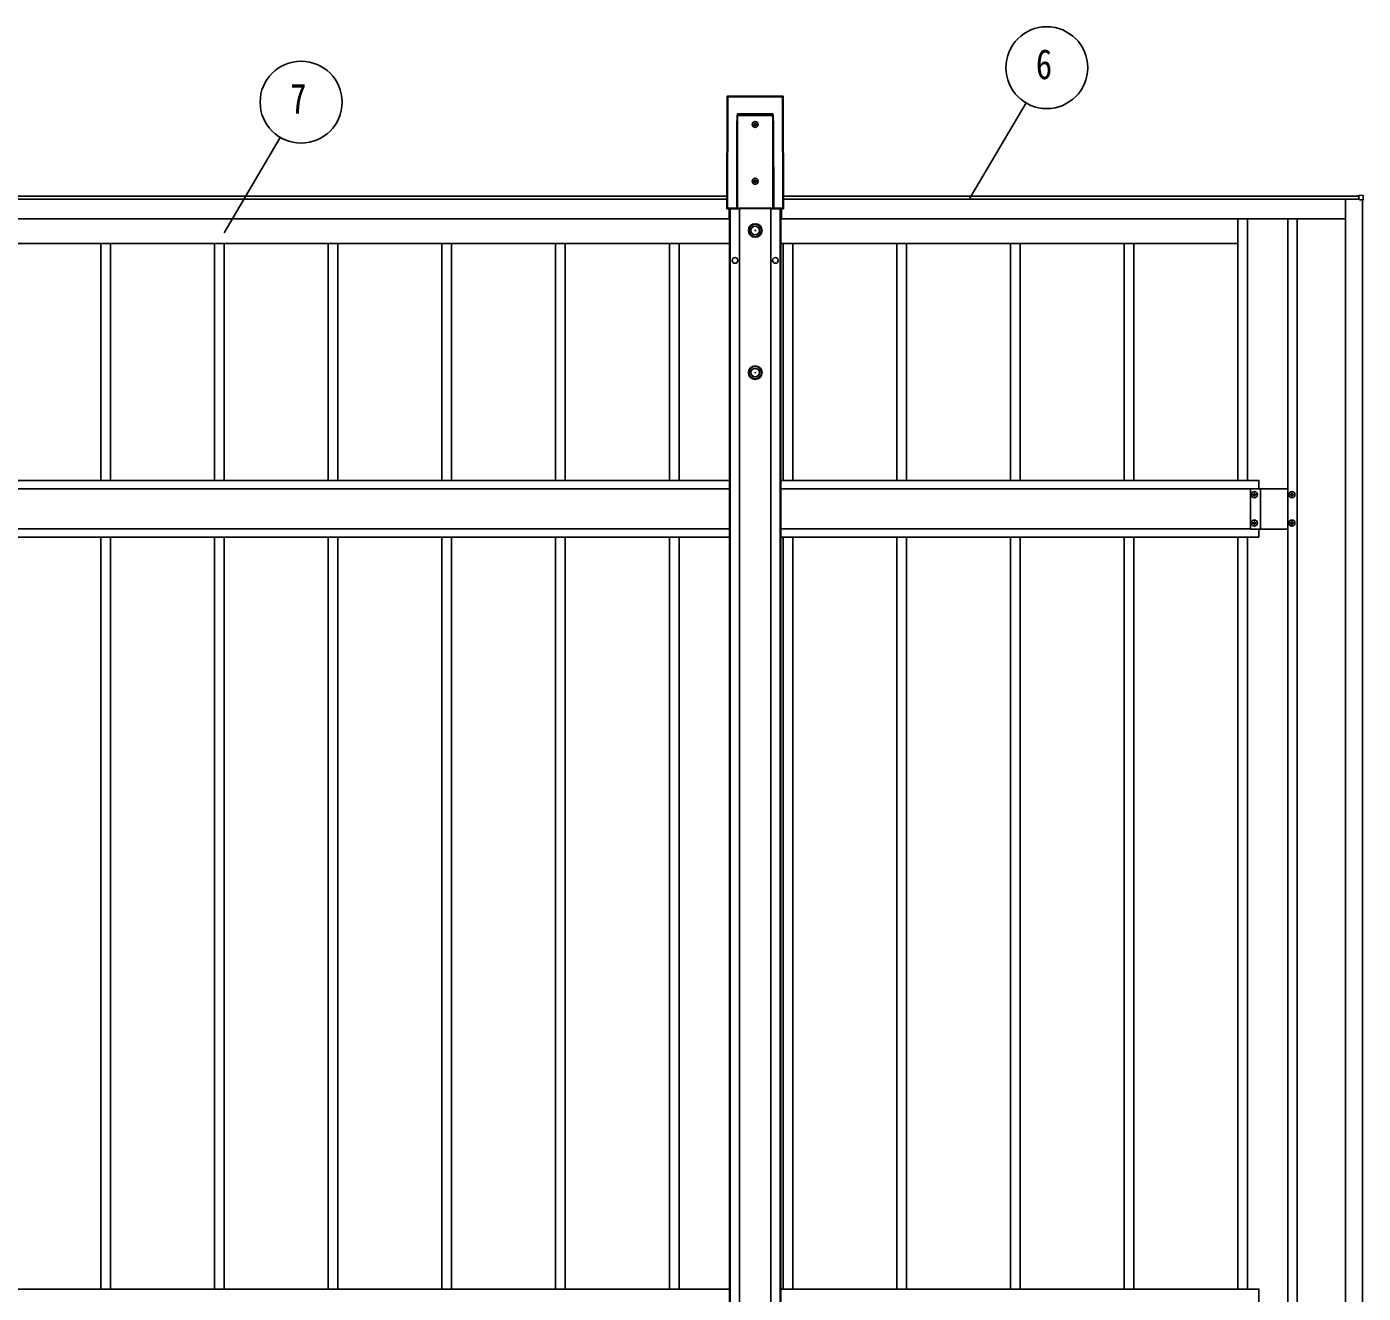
# Model space of a CAD drawing. Units: millimetres, scale not verified. Extents: x -10512 to 10512, y -7425 to 7425.
# Drawn here: x -852 to 1499, y -8 to 2220 of the extents above; entities that cross this region are included whole.
import ezdxf
from ezdxf.enums import TextEntityAlignment as Align

# ---------------------------------------------------------------- set-up
doc = ezdxf.new("R2010")
doc.units = ezdxf.units.MM
doc.header["$LTSCALE"] = 30
doc.layers.add('0-5_YKK_A1', color=4, linetype='Continuous')
doc.layers.add('0-6_YKK_D', color=6, linetype='Continuous')
doc.styles.add('ＭＳ ゴシック', font='')
doc.styles.get('ＭＳ ゴシック').set_extended_font_data('MS Gothic')

msp = doc.modelspace()

# ---------------------------------------------------------------- linework, layer by layer
at = {"layer": '0-5_YKK_A1'}
for p, q in [((380.37, 2097.38), (379.74, 1900.23)), ((380.22, 1900.71), (380.85, 2096.9)), ((380.37, 2097.37), (380.37, 2097.38)), ((380.85, 2096.9), (380.37, 2097.37)), ((381.35, 2096.87), (380.72, 1900.69)), ((478.38, 2097.87), (380.87, 2097.87)), ((380.87, 2097.87), (381.35, 2097.39)), ((478.38, 2097.87), (380.87, 2097.87)), ((380.87, 2097.87), (380.87, 2097.87)), ((381.35, 2097.39), (477.9, 2097.39)), ((381.35, 2097.39), (381.35, 2096.87)), ((477.9, 2096.87), (381.35, 2096.87)), ((477.9, 2097.39), (478.38, 2097.87)), ((477.9, 2097.39), (477.9, 2096.87)), ((478.53, 1900.69), (477.9, 2096.87)), ((478.38, 2097.87), (478.38, 2097.87)), ((478.88, 2097.37), (478.4, 2096.9)), ((478.4, 2096.9), (479.03, 1900.71)), ((479.51, 1900.23), (478.88, 2097.38)), ((478.88, 2097.38), (478.88, 2097.37)), ((479.51, 1900.23), (478.88, 2097.37)), ((397.09, 1900.8), (397.56, 2047.58)), ((398.06, 2047.55), (397.59, 1900.77)), ((398.06, 1901.24), (398.06, 2047.55)), ((460.68, 2064.17), (398.56, 2064.17)), ((398.56, 2064.17), (398.56, 1901.24)), ((398.57, 2066.79), (460.68, 2066.79)), ((430.1, 2049.64), (430.1, 2050.6)), ((460.68, 1901.24), (460.68, 2064.17)), ((461.18, 2047.55), (461.18, 1901.24)), ((461.65, 1900.77), (461.18, 2047.55)), ((461.68, 2047.58), (462.15, 1900.8)), ((430.1, 1949.64), (430.1, 1950.6)), ((-2394.56, 1922.05), (379.81, 1922.05)), ((-2394.55, 1917.05), (379.79, 1917.05)), ((-2394.55, 1917.03), (379.79, 1917.03)), ((479.44, 1922.05), (1491.12, 1922.05)), ((479.45, 1917.05), (1491.12, 1917.05)), ((479.45, 1917.03), (1489.12, 1917.03)), ((1467.62, -594.86), (1467.62, 1916.56)), ((1467.62, 1916.56), (1492.62, 1916.56)), ((1489.12, 1917.03), (1489.12, 1916.56)), ((1491.12, 1923.56), (1498.65, 1923.1)), ((1491.12, 1923.07), (1491.12, 1923.56)), ((1491.12, 1917.16), (1491.12, 1923.07)), ((1492.12, 1916.56), (1492.12, 1916.86)), ((1492.62, 1915.36), (1492.62, 1916.56)), ((1492.94, 1915.36), (1492.62, 1915.36)), ((1498.65, 1915.36), (1492.94, 1915.36)), ((1497.62, -593.67), (1497.62, 1915.36)), ((-2398.38, 1882.05), (383.62, 1882.05)), ((379.74, 1900.23), (379.74, 1900.23)), ((380.72, 1900.22), (380.24, 1899.73)), ((380.24, 1899.73), (400.99, 1899.73)), ((380.24, 1899.73), (400.99, 1899.73)), ((380.24, 1899.73), (380.24, 1899.73)), ((380.72, 1900.69), (397.1, 1900.69)), ((380.72, 1900.69), (380.72, 1900.22)), ((398.03, 1900.22), (380.72, 1900.22)), ((383.62, 1882.05), (383.62, 1899.73)), ((383.62, 1897.06), (384.62, 1897.06)), ((384.62, 1899.73), (384.62, -193.38)), ((385.82, 1899.73), (385.82, -193.38)), ((397.59, 1900.77), (398.06, 1901.24)), ((398.56, 1900.74), (398.03, 1900.22)), ((398.56, 1901.24), (460.68, 1901.24)), ((398.56, 1901.24), (398.56, 1900.74)), ((460.68, 1900.74), (398.56, 1900.74)), ((400.99, 1899.73), (401.25, 1900.62)), ((401.25, 1900.62), (458.12, 1900.62)), ((402.12, 1900.62), (402.12, -75.21)), ((457.12, 1900.62), (457.12, -75.21)), ((458.12, 1900.62), (458.37, 1899.73)), ((458.37, 1899.73), (479.01, 1899.73)), ((458.38, 1899.73), (479.01, 1899.73)), ((460.68, 1901.24), (460.68, 1900.74)), ((461.21, 1900.22), (460.68, 1900.74)), ((461.18, 1901.24), (461.65, 1900.77)), ((478.53, 1900.22), (461.21, 1900.22)), ((462.15, 1900.69), (478.53, 1900.69)), ((473.42, 1899.73), (473.42, -193.38)), ((474.62, 1899.73), (474.62, -193.38)), ((474.62, 1897.06), (475.62, 1897.06)), ((475.62, 1882.05), (475.62, 1899.73)), ((475.62, 1882.05), (1467.62, 1882.05)), ((478.53, 1900.22), (478.53, 1900.69)), ((479.01, 1899.73), (478.53, 1900.22)), ((479.01, 1899.73), (479.01, 1899.73)), ((479.03, 1900.71), (479.51, 1900.23)), ((479.51, 1900.23), (479.51, 1900.23)), ((1278.62, 1882.05), (1278.62, 1422.06)), ((1295.62, 1882.05), (1295.62, 1422.06)), ((1366.62, 1882.05), (1366.62, -560.36)), ((1382.62, 1882.05), (1382.62, -560.36)), ((-921.38, 1839.06), (-706.28, 1839.06)), ((-721.38, 1422.06), (-721.38, 1839.06)), ((-721.38, 1839.06), (-506.28, 1839.06)), ((-704.38, 1422.06), (-704.38, 1839.06)), ((-521.38, 1422.06), (-521.38, 1839.06)), ((-521.38, 1839.06), (-306.28, 1839.06)), ((-504.38, 1422.06), (-504.38, 1839.06)), ((-321.38, 1422.06), (-321.38, 1839.06)), ((-321.38, 1839.06), (-106.28, 1839.06)), ((-304.38, 1422.06), (-304.38, 1839.06)), ((-121.38, 1422.06), (-121.38, 1839.06)), ((-121.38, 1839.06), (93.72, 1839.06)), ((-104.38, 1422.06), (-104.38, 1839.06)), ((78.62, 1422.06), (78.62, 1839.06)), ((78.62, 1839.06), (293.72, 1839.06)), ((95.62, 1422.06), (95.62, 1839.06)), ((278.62, 1422.06), (278.62, 1839.06)), ((278.62, 1839.06), (384.62, 1839.06)), ((295.62, 1422.06), (295.62, 1839.06)), ((474.62, 1839.06), (493.72, 1839.06)), ((478.62, 1422.06), (478.62, 1839.06)), ((478.62, 1839.06), (693.72, 1839.06)), ((495.62, 1422.06), (495.62, 1839.06)), ((678.62, 1422.06), (678.62, 1839.06)), ((678.62, 1839.06), (893.72, 1839.06)), ((695.62, 1422.06), (695.62, 1839.06)), ((878.62, 1422.06), (878.62, 1839.06)), ((878.62, 1839.06), (1093.72, 1839.06)), ((895.62, 1422.06), (895.62, 1839.06)), ((1078.62, 1422.06), (1078.62, 1839.06)), ((1078.62, 1839.06), (1278.62, 1839.06)), ((1095.62, 1422.06), (1095.62, 1839.06)), ((-2399.38, 1422.06), (384.62, 1422.06)), ((-2399.38, 1407.06), (384.62, 1407.06)), ((474.62, 1407.06), (1300.62, 1407.06)), ((1300.62, 1336.56), (1300.62, 1407.56)), ((1300.62, 1407.56), (1366.62, 1407.56)), ((1307.14, 1398.5), (1307.14, 1399.46)), ((1318.12, 1336.56), (1318.12, 1407.56)), ((1373.14, 1398.5), (1373.14, 1399.46)), ((1307.14, 1348.5), (1307.14, 1349.46)), ((1373.14, 1348.5), (1373.14, 1349.46)), ((-2399.38, 1337.06), (384.62, 1337.06)), ((-2399.38, 1322.06), (384.62, 1322.06)), ((-721.38, -0.36), (-721.38, 1322.06)), ((-704.38, -0.36), (-704.38, 1322.06)), ((-521.38, -0.36), (-521.38, 1322.06)), ((-504.38, -0.36), (-504.38, 1322.06)), ((-321.38, -0.36), (-321.38, 1322.06)), ((-304.38, -0.36), (-304.38, 1322.06)), ((-121.38, -0.36), (-121.38, 1322.06)), ((-104.38, -0.36), (-104.38, 1322.06)), ((78.62, -0.36), (78.62, 1322.06)), ((95.62, -0.36), (95.62, 1322.06)), ((278.62, -0.36), (278.62, 1322.06)), ((295.62, -0.36), (295.62, 1322.06)), ((474.62, 1337.06), (1300.62, 1337.06)), ((474.62, 1322.06), (1315.62, 1322.06)), ((478.62, -0.36), (478.62, 1322.06)), ((495.62, -0.36), (495.62, 1322.06)), ((678.62, -0.36), (678.62, 1322.06)), ((695.62, -0.36), (695.62, 1322.06)), ((878.62, -0.36), (878.62, 1322.06)), ((895.62, -0.36), (895.62, 1322.06)), ((1078.62, -0.36), (1078.62, 1322.06)), ((1095.62, -0.36), (1095.62, 1322.06)), ((1278.62, 1322.06), (1278.62, -0.36)), ((1295.62, 1322.06), (1295.62, -0.36)), ((1300.62, 1336.56), (1366.62, 1336.56)), ((1315.62, 1322.06), (1315.62, 1336.56)), ((-2399.38, -0.36), (384.62, -0.36))]:
    msp.add_line(p, q, dxfattribs=at)
for points in [[(380.37, 2097.37), (379.74, 1900.23), (380.22, 1900.71)], [(398.2, 2064.2), (398.48, 2066.18), (398.56, 2066.75), (398.57, 2066.79)], [(398.56, 2064.17), (398.54, 2064.17), (398.52, 2064.17), (398.49, 2064.17), (398.47, 2064.17), (398.45, 2064.17), (398.42, 2064.17), (398.4, 2064.17), (398.38, 2064.17)], [(428.18, 2048.68), (427.22, 2048.68), (427.22, 2047.72), (428.18, 2047.72)], [(430.1, 2050.6), (429.14, 2050.6), (429.14, 2049.64)], [(429.14, 2046.76), (429.14, 2045.8), (430.1, 2045.8), (430.1, 2046.76)], [(431.06, 2047.72), (432.02, 2047.72), (432.02, 2048.68), (431.06, 2048.68)], [(460.86, 2064.17), (460.72, 2066.17), (460.68, 2066.75), (460.68, 2066.79)], [(460.68, 2064.17), (460.71, 2064.17), (460.73, 2064.17), (460.75, 2064.17), (460.77, 2064.17), (460.8, 2064.17), (460.82, 2064.17), (460.84, 2064.17), (460.86, 2064.17)], [(428.18, 1948.68), (427.22, 1948.68), (427.22, 1947.72), (428.18, 1947.72)], [(430.1, 1950.6), (429.14, 1950.6), (429.14, 1949.64)], [(429.14, 1946.76), (429.14, 1945.8), (430.1, 1945.8), (430.1, 1946.76)], [(431.06, 1947.72), (432.02, 1947.72), (432.02, 1948.68), (431.06, 1948.68)], [(1492.32, 1916.86), (1491.12, 1916.86), (1491.12, 1917.16)], [(1499.12, 1922.61), (1499.12, 1915.36), (1498.65, 1915.36)], [(398.56, 1901.24), (398.47, 1901.24), (398.38, 1901.24), (398.29, 1901.24), (398.22, 1901.24), (398.16, 1901.24), (398.11, 1901.24), (398.08, 1901.24), (398.06, 1901.24)], [(460.68, 1901.24), (460.78, 1901.24), (460.87, 1901.24), (460.95, 1901.24), (461.02, 1901.24), (461.09, 1901.24), (461.13, 1901.24), (461.17, 1901.24), (461.18, 1901.24)], [(474.62, 1422.06), (1315.62, 1422.06), (1315.62, 1407.56)], [(1306.18, 1396.58), (1305.22, 1396.58), (1305.22, 1397.54), (1306.18, 1397.54)], [(1307.14, 1399.46), (1308.1, 1399.46), (1308.1, 1398.5)], [(1308.1, 1395.62), (1308.1, 1394.66), (1307.14, 1394.66), (1307.14, 1395.62)], [(1309.06, 1397.54), (1310.02, 1397.54), (1310.02, 1396.58), (1309.06, 1396.58)], [(1372.18, 1396.58), (1371.22, 1396.58), (1371.22, 1397.54), (1372.18, 1397.54)], [(1373.14, 1399.46), (1374.1, 1399.46), (1374.1, 1398.5)], [(1374.1, 1395.62), (1374.1, 1394.66), (1373.14, 1394.66), (1373.14, 1395.62)], [(1375.06, 1397.54), (1376.02, 1397.54), (1376.02, 1396.58), (1375.06, 1396.58)], [(1306.18, 1346.58), (1305.22, 1346.58), (1305.22, 1347.54), (1306.18, 1347.54)], [(1307.14, 1349.46), (1308.1, 1349.46), (1308.1, 1348.5)], [(1308.1, 1345.62), (1308.1, 1344.66), (1307.14, 1344.66), (1307.14, 1345.62)], [(1309.06, 1347.54), (1310.02, 1347.54), (1310.02, 1346.58), (1309.06, 1346.58)], [(1372.18, 1346.58), (1371.22, 1346.58), (1371.22, 1347.54), (1372.18, 1347.54)], [(1373.14, 1349.46), (1374.1, 1349.46), (1374.1, 1348.5)], [(1374.1, 1345.62), (1374.1, 1344.66), (1373.14, 1344.66), (1373.14, 1345.62)], [(1375.06, 1347.54), (1376.02, 1347.54), (1376.02, 1346.58), (1375.06, 1346.58)], [(474.62, -0.36), (1315.62, -0.36), (1315.62, -100.36)]]:
    msp.add_lwpolyline(points, dxfattribs=at)
for centre, radius in [((429.62, 2048.2), 5.3), ((429.62, 1948.2), 5.3), ((429.68, 1861.7), 12), ((429.68, 1861.7), 10.88), ((429.68, 1861.7), 7.48), ((429.68, 1861.7), 0.5), ((394.12, 1809.06), 5), ((465.12, 1809.06), 5), ((429.68, 1611.7), 12), ((429.68, 1611.7), 10.88), ((429.68, 1611.7), 7.48), ((429.68, 1611.7), 0.5), ((1307.62, 1397.06), 5.3), ((1373.62, 1397.06), 5.3), ((1307.62, 1347.06), 5.3), ((1373.62, 1347.06), 5.3)]:
    msp.add_circle(centre, radius, dxfattribs=at)
for centre, radius, start, end in [((380.87, 2097.37), 0.5, 90, 179.81634), ((380.87, 2097.37), 0.501, 90.24971, 179.75029), ((381.35, 2096.89), 0.501, 90.24971, 179.75029), ((381.24, 2099.63), 2.76, 261.80183, 272.1952), ((478, 2099.63), 2.76, 267.8048, 278.19817), ((477.9, 2096.89), 0.501, 0.24971, 89.75029), ((478.37, 2097.37), 0.501, 0.24971, 89.75029), ((478.38, 2097.37), 0.5, 0.18366, 90), ((397.67, 2044.82), 2.76, 81.80183, 92.1952), ((396.99, 2055.19), 9.09, 81.20266, 82.35702), ((839.94, 2034.21), 442.57, 175.77814, 176.1178), ((428.18, 2049.64), 0.96, 270, 0), ((428.18, 2046.76), 0.96, 0, 90), ((431.06, 2049.64), 0.96, 180, 270), ((431.06, 2046.76), 0.96, 90, 180), ((161.95, 2023.21), 301.89, 7.80423, 8.30085), ((462.25, 2055.19), 9.09, 97.64298, 98.79734), ((461.57, 2044.82), 2.76, 87.8048, 98.19817), ((428.18, 1949.64), 0.96, 270, 0), ((428.18, 1946.76), 0.96, 0, 90), ((431.06, 1949.64), 0.96, 180, 270), ((431.06, 1946.76), 0.96, 90, 180), ((1492.32, 1916.56), 0.3, 0, 90), ((1498.62, 1922.61), 0.5, 0, 86.5), ((380.24, 1900.24), 0.501, 180.24971, 269.75029), ((380.24, 1900.23), 0.5, 179.81634, 270), ((380.61, 1903.45), 2.76, 261.80183, 272.1952), ((380.72, 1900.72), 0.501, 180.24971, 269.75029), ((397.2, 1898.04), 2.76, 81.80183, 92.1952), ((397.51, 1897.93), 2.79, 88.18282, 98.39155), ((398.56, 1901.25), 0.501, 180.24971, 269.75029), ((460.68, 1901.25), 0.501, 270.24971, 359.75029), ((461.74, 1897.93), 2.79, 81.60845, 91.81718), ((462.05, 1898.04), 2.76, 87.8048, 98.19817), ((478.63, 1903.45), 2.76, 267.8048, 278.19817), ((478.52, 1900.72), 0.501, 270.24971, 359.75029), ((479.01, 1900.24), 0.501, 270.24971, 359.75029), ((479.01, 1900.23), 0.5, 270, 0.18366), ((1306.18, 1398.5), 0.96, 270, 0), ((1306.18, 1395.62), 0.96, 0, 90), ((1309.06, 1398.5), 0.96, 180, 270), ((1309.06, 1395.62), 0.96, 90, 180), ((1372.18, 1398.5), 0.96, 270, 0), ((1372.18, 1395.62), 0.96, 0, 90), ((1375.06, 1398.5), 0.96, 180, 270), ((1375.06, 1395.62), 0.96, 90, 180), ((1306.18, 1348.5), 0.96, 270, 0), ((1306.18, 1345.62), 0.96, 0, 90), ((1309.06, 1348.5), 0.96, 180, 270), ((1309.06, 1345.62), 0.96, 90, 180), ((1372.18, 1348.5), 0.96, 270, 0), ((1372.18, 1345.62), 0.96, 0, 90), ((1375.06, 1348.5), 0.96, 180, 270), ((1375.06, 1345.62), 0.96, 90, 180)]:
    msp.add_arc(centre, radius, start, end, dxfattribs=at)
for centre, major_axis, ratio, start_param, end_param in [((398.56, 2046.42), (0, -19.08), 0.052413, 3.5123474, 4.6513024), ((398.56, 2046.39), (0, -19.08), 0.026207, 3.5123474, 4.6513024), ((401.65, 2064.17), (0, -50), 0.061774, 4.6600291, 4.7123946), ((457.59, 2064.17), (0, -50), 0.061774, 1.5707907, 1.6231562), ((460.68, 2046.39), (0, -19.08), 0.026207, 1.6318829, 2.7708379), ((460.68, 2046.42), (0, -19.08), 0.052413, 1.6318829, 2.7708379), ((398.09, 1900.8), (-0.543, -0.848), 0.992387, 5.2824884, 5.3922079), ((398.03, 1900.71), (0.941, -0.042), 0.529688, 3.2789358, 4.7362857), ((398.09, 1900.78), (-0.293, -0.417), 0.981557, 5.3232786, 5.4329981), ((398.03, 1900.71), (0.185, -0.478), 0.839234, 4.3937254, 5.8510754), ((461.21, 1900.71), (-0.185, -0.478), 0.839234, 0.4321099, 1.8894599), ((461.21, 1900.71), (0.941, 0.042), 0.529688, 4.6884922, 6.1458421), ((461.15, 1900.78), (0.293, -0.417), 0.981557, 0.8501872, 0.9599067), ((461.15, 1900.8), (0.543, -0.848), 0.992387, 0.8909775, 1.0006969)]:
    msp.add_ellipse(centre, major_axis=major_axis, ratio=ratio, start_param=start_param, end_param=end_param, dxfattribs=at)
at = {"layer": '0-6_YKK_D'}
for p, q in [((807.23, 1918.42), (905.93, 2086.05)), ((-504.3, 1857.74), (-405.59, 2025.37))]:
    msp.add_line(p, q, dxfattribs=at)
for centre in [(942.47, 2148.09), (-369.06, 2087.41)]:
    msp.add_circle(centre, 72, dxfattribs=at)

# ---------------------------------------------------------------- texts
at = {"layer": '0-6_YKK_D', "style": 'ＭＳ ゴシック', "width": 0.8}
for s, p in [('6', (923.27, 2112.09)), ('7', (-388.26, 2051.41))]:
    msp.add_text(s, height=52.79, dxfattribs=at).set_placement(p, align=Align.BOTTOM_LEFT)

doc.saveas('drawing.dxf')
